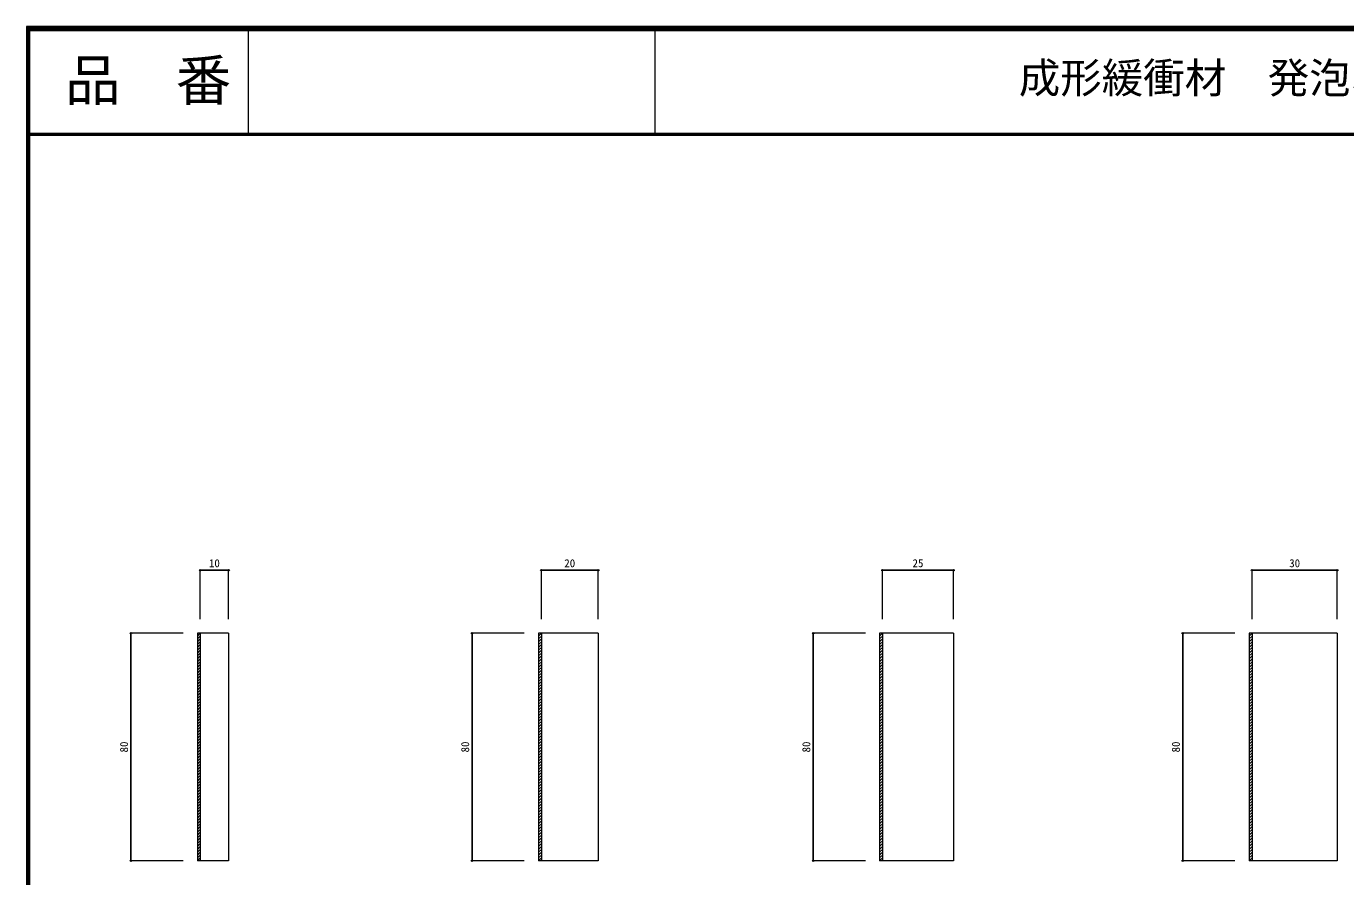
# Model space of a CAD drawing. Units: millimetres at full size, sheet at 1:1. Extents: x -382 to 382, y -267 to 343.
# Drawn here: x -381.6 to 82.5, y -32.2 to 266.8 of the extents above; entities that cross this region are included whole.
import ezdxf
from ezdxf.enums import TextEntityAlignment as Align

# ---------------------------------------------------------------- set-up
doc = ezdxf.new("R2010")
doc.units = ezdxf.units.MM
doc.header["$PDMODE"] = 32
doc.header["$PDSIZE"] = 0.5
doc.layers.add('0-6_GREEN', color=3, linetype='Continuous', lineweight=18)
doc.styles.add('ＭＳ ゴシック', font='')
doc.styles.get('ＭＳ ゴシック').set_extended_font_data('MS Gothic')

msp = doc.modelspace()

# ---------------------------------------------------------------- linework, layer by layer
at = {"layer": '0-6_GREEN'}
for p, q in [((381.581, 266.776), (-381.581, 266.776)), ((381.201, 266.396), (-381.296, 266.396)), ((380.82, 266.016), (-381.011, 266.016)), ((380.44, 265.636), (-380.725, 265.636)), ((380.06, 265.255), (-380.44, 265.255)), ((-303.508, 265.255), (-303.508, 228.371)), ((-160.5, 265.255), (-160.5, 228.371)), ((380.06, 229.132), (-380.725, 229.132)), ((380.06, 228.751), (-380.725, 228.751)), ((380.06, 228.371), (-380.725, 228.371)), ((-310.44, 75.54), (-320.44, 75.54)), ((-320.44, 58.371), (-320.44, 75.54)), ((-320.24, 75.54), (-310.64, 75.54)), ((-310.44, 58.371), (-310.44, 75.54)), ((-200.44, 58.371), (-200.44, 75.54)), ((-180.44, 75.54), (-200.44, 75.54)), ((-200.24, 75.54), (-180.64, 75.54)), ((-180.44, 58.371), (-180.44, 75.54)), ((-80.44, 58.371), (-80.44, 75.54)), ((-55.44, 75.54), (-80.44, 75.54)), ((-80.24, 75.54), (-55.64, 75.54)), ((-55.44, 58.371), (-55.44, 75.54)), ((49.56, 58.371), (49.56, 75.54)), ((79.56, 75.54), (49.56, 75.54)), ((49.76, 75.54), (79.36, 75.54)), ((79.56, 58.371), (79.56, 75.54)), ((-326.44, 53.371), (-344.789, 53.371)), ((-344.789, -26.629), (-344.789, 53.371)), ((-344.789, 53.171), (-344.789, -26.429)), ((-320.44, 53.371), (-320.44, -26.629)), ((-310.44, 53.371), (-320.44, 53.371)), ((-310.44, 53.371), (-310.44, -26.629)), ((-206.44, 53.371), (-224.789, 53.371)), ((-224.789, -26.629), (-224.789, 53.371)), ((-224.789, 53.171), (-224.789, -26.429)), ((-200.44, 53.371), (-200.44, -26.629)), ((-180.44, 53.371), (-200.44, 53.371)), ((-180.44, 53.371), (-180.44, -26.629)), ((-86.44, 53.371), (-104.789, 53.371)), ((-104.789, -26.629), (-104.789, 53.371)), ((-104.789, 53.171), (-104.789, -26.429)), ((-80.44, 53.371), (-80.44, -26.629)), ((-55.44, 53.371), (-80.44, 53.371)), ((-55.44, 53.371), (-55.44, -26.629)), ((43.56, 53.371), (25.211, 53.371)), ((25.211, -26.629), (25.211, 53.371)), ((25.211, 53.171), (25.211, -26.429)), ((49.56, 53.371), (49.56, -26.629)), ((79.56, 53.371), (49.56, 53.371)), ((79.56, 53.371), (79.56, -26.629)), ((-326.44, -26.629), (-344.789, -26.629)), ((-310.44, -26.629), (-320.44, -26.629)), ((-206.44, -26.629), (-224.789, -26.629)), ((-180.44, -26.629), (-200.44, -26.629)), ((-86.44, -26.629), (-104.789, -26.629)), ((-55.44, -26.629), (-80.44, -26.629)), ((43.56, -26.629), (25.211, -26.629)), ((79.56, -26.629), (49.56, -26.629))]:
    msp.add_line(p, q, dxfattribs=at)
at = {"layer": '0-6_GREEN', "color": 6}
for p, q in [((-321.44, 53.371), (-321.44, -26.629)), ((-320.44, 53.371), (-321.44, 53.371)), ((-321.44, 52.371), (-320.44, 53.371)), ((-321.44, 51.371), (-320.44, 52.371)), ((-321.44, 50.371), (-320.44, 51.371)), ((-201.44, 53.371), (-201.44, -26.629)), ((-200.44, 53.371), (-201.44, 53.371)), ((-201.44, 52.371), (-200.44, 53.371)), ((-201.44, 51.371), (-200.44, 52.371)), ((-201.44, 50.371), (-200.44, 51.371)), ((-81.44, 53.371), (-81.44, -26.629)), ((-80.44, 53.371), (-81.44, 53.371)), ((-81.44, 52.371), (-80.44, 53.371)), ((-81.44, 51.371), (-80.44, 52.371)), ((-81.44, 50.371), (-80.44, 51.371)), ((48.56, 53.371), (48.56, -26.629)), ((49.56, 53.371), (48.56, 53.371)), ((48.56, 52.371), (49.56, 53.371)), ((48.56, 51.371), (49.56, 52.371)), ((48.56, 50.371), (49.56, 51.371)), ((-321.44, 49.371), (-320.44, 50.371)), ((-321.44, 48.371), (-320.44, 49.371)), ((-321.44, 47.371), (-320.44, 48.371)), ((-321.44, 46.371), (-320.44, 47.371)), ((-201.44, 49.371), (-200.44, 50.371)), ((-201.44, 48.371), (-200.44, 49.371)), ((-201.44, 47.371), (-200.44, 48.371)), ((-201.44, 46.371), (-200.44, 47.371)), ((-81.44, 49.371), (-80.44, 50.371)), ((-81.44, 48.371), (-80.44, 49.371)), ((-81.44, 47.371), (-80.44, 48.371)), ((-81.44, 46.371), (-80.44, 47.371)), ((48.56, 49.371), (49.56, 50.371)), ((48.56, 48.371), (49.56, 49.371)), ((48.56, 47.371), (49.56, 48.371)), ((48.56, 46.371), (49.56, 47.371)), ((-321.44, 45.371), (-320.44, 46.371)), ((-321.44, 44.371), (-320.44, 45.371)), ((-321.44, 43.371), (-320.44, 44.371)), ((-321.44, 42.371), (-320.44, 43.371)), ((-321.44, 41.371), (-320.44, 42.371)), ((-201.44, 45.371), (-200.44, 46.371)), ((-201.44, 44.371), (-200.44, 45.371)), ((-201.44, 43.371), (-200.44, 44.371)), ((-201.44, 42.371), (-200.44, 43.371)), ((-201.44, 41.371), (-200.44, 42.371)), ((-81.44, 45.371), (-80.44, 46.371)), ((-81.44, 44.371), (-80.44, 45.371)), ((-81.44, 43.371), (-80.44, 44.371)), ((-81.44, 42.371), (-80.44, 43.371)), ((-81.44, 41.371), (-80.44, 42.371)), ((48.56, 45.371), (49.56, 46.371)), ((48.56, 44.371), (49.56, 45.371)), ((48.56, 43.371), (49.56, 44.371)), ((48.56, 42.371), (49.56, 43.371)), ((48.56, 41.371), (49.56, 42.371)), ((-321.44, 40.371), (-320.44, 41.371)), ((-321.44, 39.371), (-320.44, 40.371)), ((-321.44, 38.371), (-320.44, 39.371)), ((-321.44, 37.371), (-320.44, 38.371)), ((-321.44, 36.371), (-320.44, 37.371)), ((-201.44, 40.371), (-200.44, 41.371)), ((-201.44, 39.371), (-200.44, 40.371)), ((-201.44, 38.371), (-200.44, 39.371)), ((-201.44, 37.371), (-200.44, 38.371)), ((-201.44, 36.371), (-200.44, 37.371)), ((-81.44, 40.371), (-80.44, 41.371)), ((-81.44, 39.371), (-80.44, 40.371)), ((-81.44, 38.371), (-80.44, 39.371)), ((-81.44, 37.371), (-80.44, 38.371)), ((-81.44, 36.371), (-80.44, 37.371)), ((48.56, 40.371), (49.56, 41.371)), ((48.56, 39.371), (49.56, 40.371)), ((48.56, 38.371), (49.56, 39.371)), ((48.56, 37.371), (49.56, 38.371)), ((48.56, 36.371), (49.56, 37.371)), ((-321.44, 35.371), (-320.44, 36.371)), ((-321.44, 34.371), (-320.44, 35.371)), ((-321.44, 33.371), (-320.44, 34.371)), ((-321.44, 32.371), (-320.44, 33.371)), ((-201.44, 35.371), (-200.44, 36.371)), ((-201.44, 34.371), (-200.44, 35.371)), ((-201.44, 33.371), (-200.44, 34.371)), ((-201.44, 32.371), (-200.44, 33.371)), ((-81.44, 35.371), (-80.44, 36.371)), ((-81.44, 34.371), (-80.44, 35.371)), ((-81.44, 33.371), (-80.44, 34.371)), ((-81.44, 32.371), (-80.44, 33.371)), ((48.56, 35.371), (49.56, 36.371)), ((48.56, 34.371), (49.56, 35.371)), ((48.56, 33.371), (49.56, 34.371)), ((48.56, 32.371), (49.56, 33.371)), ((-321.44, 31.371), (-320.44, 32.371)), ((-321.44, 30.371), (-320.44, 31.371)), ((-321.44, 29.371), (-320.44, 30.371)), ((-321.44, 28.371), (-320.44, 29.371)), ((-321.44, 27.371), (-320.44, 28.371)), ((-201.44, 31.371), (-200.44, 32.371)), ((-201.44, 30.371), (-200.44, 31.371)), ((-201.44, 29.371), (-200.44, 30.371)), ((-201.44, 28.371), (-200.44, 29.371)), ((-201.44, 27.371), (-200.44, 28.371)), ((-81.44, 31.371), (-80.44, 32.371)), ((-81.44, 30.371), (-80.44, 31.371)), ((-81.44, 29.371), (-80.44, 30.371)), ((-81.44, 28.371), (-80.44, 29.371)), ((-81.44, 27.371), (-80.44, 28.371)), ((48.56, 31.371), (49.56, 32.371)), ((48.56, 30.371), (49.56, 31.371)), ((48.56, 29.371), (49.56, 30.371)), ((48.56, 28.371), (49.56, 29.371)), ((48.56, 27.371), (49.56, 28.371)), ((-321.44, 26.371), (-320.44, 27.371)), ((-321.44, 25.371), (-320.44, 26.371)), ((-321.44, 24.371), (-320.44, 25.371)), ((-321.44, 23.371), (-320.44, 24.371)), ((-321.44, 22.371), (-320.44, 23.371)), ((-201.44, 26.371), (-200.44, 27.371)), ((-201.44, 25.371), (-200.44, 26.371)), ((-201.44, 24.371), (-200.44, 25.371)), ((-201.44, 23.371), (-200.44, 24.371)), ((-201.44, 22.371), (-200.44, 23.371)), ((-81.44, 26.371), (-80.44, 27.371)), ((-81.44, 25.371), (-80.44, 26.371)), ((-81.44, 24.371), (-80.44, 25.371)), ((-81.44, 23.371), (-80.44, 24.371)), ((-81.44, 22.371), (-80.44, 23.371)), ((48.56, 26.371), (49.56, 27.371)), ((48.56, 25.371), (49.56, 26.371)), ((48.56, 24.371), (49.56, 25.371)), ((48.56, 23.371), (49.56, 24.371)), ((48.56, 22.371), (49.56, 23.371)), ((-321.44, 21.371), (-320.44, 22.371)), ((-321.44, 20.371), (-320.44, 21.371)), ((-321.44, 19.371), (-320.44, 20.371)), ((-321.44, 18.371), (-320.44, 19.371)), ((-201.44, 21.371), (-200.44, 22.371)), ((-201.44, 20.371), (-200.44, 21.371)), ((-201.44, 19.371), (-200.44, 20.371)), ((-201.44, 18.371), (-200.44, 19.371)), ((-81.44, 21.371), (-80.44, 22.371)), ((-81.44, 20.371), (-80.44, 21.371)), ((-81.44, 19.371), (-80.44, 20.371)), ((-81.44, 18.371), (-80.44, 19.371)), ((48.56, 21.371), (49.56, 22.371)), ((48.56, 20.371), (49.56, 21.371)), ((48.56, 19.371), (49.56, 20.371)), ((48.56, 18.371), (49.56, 19.371)), ((-321.44, 17.371), (-320.44, 18.371)), ((-321.44, 16.371), (-320.44, 17.371)), ((-321.44, 15.371), (-320.44, 16.371)), ((-321.44, 14.371), (-320.44, 15.371)), ((-321.44, 13.371), (-320.44, 14.371)), ((-201.44, 17.371), (-200.44, 18.371)), ((-201.44, 16.371), (-200.44, 17.371)), ((-201.44, 15.371), (-200.44, 16.371)), ((-201.44, 14.371), (-200.44, 15.371)), ((-201.44, 13.371), (-200.44, 14.371)), ((-81.44, 17.371), (-80.44, 18.371)), ((-81.44, 16.371), (-80.44, 17.371)), ((-81.44, 15.371), (-80.44, 16.371)), ((-81.44, 14.371), (-80.44, 15.371)), ((-81.44, 13.371), (-80.44, 14.371)), ((48.56, 17.371), (49.56, 18.371)), ((48.56, 16.371), (49.56, 17.371)), ((48.56, 15.371), (49.56, 16.371)), ((48.56, 14.371), (49.56, 15.371)), ((48.56, 13.371), (49.56, 14.371)), ((-321.44, 12.371), (-320.44, 13.371)), ((-321.44, 11.371), (-320.44, 12.371)), ((-321.44, 10.371), (-320.44, 11.371)), ((-321.44, 9.371), (-320.44, 10.371)), ((-321.44, 8.371), (-320.44, 9.371)), ((-201.44, 12.371), (-200.44, 13.371)), ((-201.44, 11.371), (-200.44, 12.371)), ((-201.44, 10.371), (-200.44, 11.371)), ((-201.44, 9.371), (-200.44, 10.371)), ((-201.44, 8.371), (-200.44, 9.371)), ((-81.44, 12.371), (-80.44, 13.371)), ((-81.44, 11.371), (-80.44, 12.371)), ((-81.44, 10.371), (-80.44, 11.371)), ((-81.44, 9.371), (-80.44, 10.371)), ((-81.44, 8.371), (-80.44, 9.371)), ((48.56, 12.371), (49.56, 13.371)), ((48.56, 11.371), (49.56, 12.371)), ((48.56, 10.371), (49.56, 11.371)), ((48.56, 9.371), (49.56, 10.371)), ((48.56, 8.371), (49.56, 9.371)), ((-321.44, 7.371), (-320.44, 8.371)), ((-321.44, 6.371), (-320.44, 7.371)), ((-321.44, 5.371), (-320.44, 6.371)), ((-321.44, 4.371), (-320.44, 5.371)), ((-201.44, 7.371), (-200.44, 8.371)), ((-201.44, 6.371), (-200.44, 7.371)), ((-201.44, 5.371), (-200.44, 6.371)), ((-201.44, 4.371), (-200.44, 5.371)), ((-81.44, 7.371), (-80.44, 8.371)), ((-81.44, 6.371), (-80.44, 7.371)), ((-81.44, 5.371), (-80.44, 6.371)), ((-81.44, 4.371), (-80.44, 5.371)), ((48.56, 7.371), (49.56, 8.371)), ((48.56, 6.371), (49.56, 7.371)), ((48.56, 5.371), (49.56, 6.371)), ((48.56, 4.371), (49.56, 5.371)), ((-321.44, 3.371), (-320.44, 4.371)), ((-321.44, 2.371), (-320.44, 3.371)), ((-321.44, 1.371), (-320.44, 2.371)), ((-321.44, 0.371), (-320.44, 1.371)), ((-321.44, -0.629), (-320.44, 0.371)), ((-201.44, 3.371), (-200.44, 4.371)), ((-201.44, 2.371), (-200.44, 3.371)), ((-201.44, 1.371), (-200.44, 2.371)), ((-201.44, 0.371), (-200.44, 1.371)), ((-201.44, -0.629), (-200.44, 0.371)), ((-81.44, 3.371), (-80.44, 4.371)), ((-81.44, 2.371), (-80.44, 3.371)), ((-81.44, 1.371), (-80.44, 2.371)), ((-81.44, 0.371), (-80.44, 1.371)), ((-81.44, -0.629), (-80.44, 0.371)), ((48.56, 3.371), (49.56, 4.371)), ((48.56, 2.371), (49.56, 3.371)), ((48.56, 1.371), (49.56, 2.371)), ((48.56, 0.371), (49.56, 1.371)), ((48.56, -0.629), (49.56, 0.371)), ((-321.44, -1.629), (-320.44, -0.629)), ((-321.44, -2.629), (-320.44, -1.629)), ((-321.44, -3.629), (-320.44, -2.629)), ((-321.44, -4.629), (-320.44, -3.629)), ((-321.44, -5.629), (-320.44, -4.629)), ((-201.44, -1.629), (-200.44, -0.629)), ((-201.44, -2.629), (-200.44, -1.629)), ((-201.44, -3.629), (-200.44, -2.629)), ((-201.44, -4.629), (-200.44, -3.629)), ((-201.44, -5.629), (-200.44, -4.629)), ((-81.44, -1.629), (-80.44, -0.629)), ((-81.44, -2.629), (-80.44, -1.629)), ((-81.44, -3.629), (-80.44, -2.629)), ((-81.44, -4.629), (-80.44, -3.629)), ((-81.44, -5.629), (-80.44, -4.629)), ((48.56, -1.629), (49.56, -0.629)), ((48.56, -2.629), (49.56, -1.629)), ((48.56, -3.629), (49.56, -2.629)), ((48.56, -4.629), (49.56, -3.629)), ((48.56, -5.629), (49.56, -4.629)), ((-321.44, -6.629), (-320.44, -5.629)), ((-321.44, -7.629), (-320.44, -6.629)), ((-321.44, -8.629), (-320.44, -7.629)), ((-321.44, -9.629), (-320.44, -8.629)), ((-201.44, -6.629), (-200.44, -5.629)), ((-201.44, -7.629), (-200.44, -6.629)), ((-201.44, -8.629), (-200.44, -7.629)), ((-201.44, -9.629), (-200.44, -8.629)), ((-81.44, -6.629), (-80.44, -5.629)), ((-81.44, -7.629), (-80.44, -6.629)), ((-81.44, -8.629), (-80.44, -7.629)), ((-81.44, -9.629), (-80.44, -8.629)), ((48.56, -6.629), (49.56, -5.629)), ((48.56, -7.629), (49.56, -6.629)), ((48.56, -8.629), (49.56, -7.629)), ((48.56, -9.629), (49.56, -8.629)), ((-321.44, -10.629), (-320.44, -9.629)), ((-321.44, -11.629), (-320.44, -10.629)), ((-321.44, -12.629), (-320.44, -11.629)), ((-321.44, -13.629), (-320.44, -12.629)), ((-321.44, -14.629), (-320.44, -13.629)), ((-201.44, -10.629), (-200.44, -9.629)), ((-201.44, -11.629), (-200.44, -10.629)), ((-201.44, -12.629), (-200.44, -11.629)), ((-201.44, -13.629), (-200.44, -12.629)), ((-201.44, -14.629), (-200.44, -13.629)), ((-81.44, -10.629), (-80.44, -9.629)), ((-81.44, -11.629), (-80.44, -10.629)), ((-81.44, -12.629), (-80.44, -11.629)), ((-81.44, -13.629), (-80.44, -12.629)), ((-81.44, -14.629), (-80.44, -13.629)), ((48.56, -10.629), (49.56, -9.629)), ((48.56, -11.629), (49.56, -10.629)), ((48.56, -12.629), (49.56, -11.629)), ((48.56, -13.629), (49.56, -12.629)), ((48.56, -14.629), (49.56, -13.629)), ((-321.44, -15.629), (-320.44, -14.629)), ((-321.44, -16.629), (-320.44, -15.629)), ((-321.44, -17.629), (-320.44, -16.629)), ((-321.44, -18.629), (-320.44, -17.629)), ((-201.44, -15.629), (-200.44, -14.629)), ((-201.44, -16.629), (-200.44, -15.629)), ((-201.44, -17.629), (-200.44, -16.629)), ((-201.44, -18.629), (-200.44, -17.629)), ((-81.44, -15.629), (-80.44, -14.629)), ((-81.44, -16.629), (-80.44, -15.629)), ((-81.44, -17.629), (-80.44, -16.629)), ((-81.44, -18.629), (-80.44, -17.629)), ((48.56, -15.629), (49.56, -14.629)), ((48.56, -16.629), (49.56, -15.629)), ((48.56, -17.629), (49.56, -16.629)), ((48.56, -18.629), (49.56, -17.629)), ((-321.44, -19.629), (-320.44, -18.629)), ((-321.44, -20.629), (-320.44, -19.629)), ((-321.44, -21.629), (-320.44, -20.629)), ((-321.44, -22.629), (-320.44, -21.629)), ((-321.44, -23.629), (-320.44, -22.629)), ((-201.44, -19.629), (-200.44, -18.629)), ((-201.44, -20.629), (-200.44, -19.629)), ((-201.44, -21.629), (-200.44, -20.629)), ((-201.44, -22.629), (-200.44, -21.629)), ((-201.44, -23.629), (-200.44, -22.629)), ((-81.44, -19.629), (-80.44, -18.629)), ((-81.44, -20.629), (-80.44, -19.629)), ((-81.44, -21.629), (-80.44, -20.629)), ((-81.44, -22.629), (-80.44, -21.629)), ((-81.44, -23.629), (-80.44, -22.629)), ((48.56, -19.629), (49.56, -18.629)), ((48.56, -20.629), (49.56, -19.629)), ((48.56, -21.629), (49.56, -20.629)), ((48.56, -22.629), (49.56, -21.629)), ((48.56, -23.629), (49.56, -22.629)), ((-321.44, -24.629), (-320.44, -23.629)), ((-321.44, -25.629), (-320.44, -24.629)), ((-201.44, -24.629), (-200.44, -23.629)), ((-201.44, -25.629), (-200.44, -24.629)), ((-81.44, -24.629), (-80.44, -23.629)), ((-81.44, -25.629), (-80.44, -24.629)), ((48.56, -24.629), (49.56, -23.629)), ((48.56, -25.629), (49.56, -24.629))]:
    msp.add_line(p, q, dxfattribs=at)
at = {"layer": '0-6_GREEN'}
for points in [[(-381.581, 266.776), (-381.581, -266.776), (381.581, -266.776)], [(-381.296, 266.396), (-381.296, -266.491), (381.201, -266.491)], [(-381.011, 266.016), (-381.011, -266.206), (380.82, -266.206)], [(-380.725, 265.636), (-380.725, -265.921), (380.44, -265.921)], [(-380.44, 265.255), (-380.44, -265.636), (380.06, -265.636)]]:
    msp.add_lwpolyline(points, dxfattribs=at)
at = {"layer": '0-6_GREEN', "color": 6}
for points in [[(-320.44, -26.629), (-321.44, -26.629), (-320.44, -25.629)], [(-200.44, -26.629), (-201.44, -26.629), (-200.44, -25.629)], [(-80.44, -26.629), (-81.44, -26.629), (-80.44, -25.629)], [(49.56, -26.629), (48.56, -26.629), (49.56, -25.629)]]:
    msp.add_lwpolyline(points, dxfattribs=at)
at = {"layer": '0-6_GREEN'}
for p in [(-320.44, 75.54), (-310.44, 75.54), (-200.44, 75.54), (-180.44, 75.54), (-80.44, 75.54), (-55.44, 75.54), (49.56, 75.54), (79.56, 75.54), (-344.789, 53.371), (-224.789, 53.371), (-104.789, 53.371), (25.211, 53.371), (-344.789, -26.629), (-224.789, -26.629), (-104.789, -26.629), (25.211, -26.629)]:
    msp.add_point(p, dxfattribs=at)

# ---------------------------------------------------------------- texts
at = {"layer": '0-6_GREEN', "style": 'ＭＳ ゴシック'}
for s, height, p in [('品\u3000番', 14.27, (-367.929, 236.421)), ('成形緩衝材\u3000発泡ポリエチレン   L=2000\u3000', 10.7, (-32.502, 240.093)), ('10', 2.815, (-317.36, 75.736)), ('20', 2.815, (-192.36, 75.736)), ('25', 2.815, (-69.86, 75.736)), ('30', 2.815, (62.64, 75.736))]:
    msp.add_text(s, height=height, dxfattribs=at).set_placement(p, align=Align.BOTTOM_LEFT)
for p in [(-344.985, 11.451), (-224.985, 11.451), (-104.985, 11.451), (25.015, 11.451)]:
    msp.add_text('80', height=2.815, rotation=90, dxfattribs=at).set_placement(p, align=Align.BOTTOM_LEFT)

doc.saveas('drawing.dxf')
